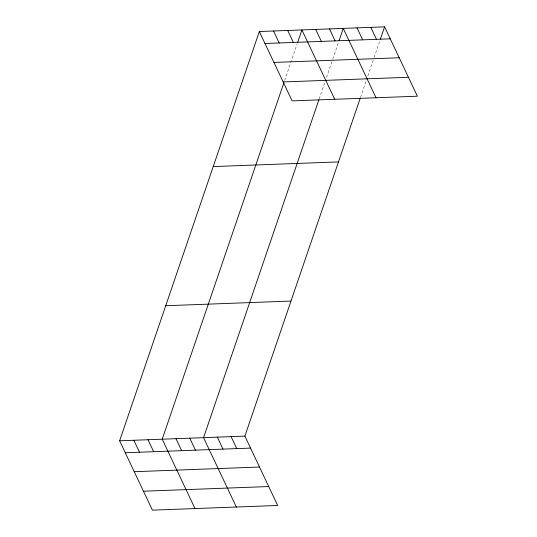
<?xml version="1.0" encoding="UTF-8"?>
<svg xmlns="http://www.w3.org/2000/svg" width="537" height="537" viewBox="0 0 537 537"><rect width="100%" height="100%" fill="white"/><g stroke="black" fill="none" stroke-linecap="round" stroke-linejoin="round"><path stroke-width="0.4" stroke-dasharray="2.69 2.01" d="M284.63 80.577L297.203 43.745M319.153 98.989L324.919 82.107M326.489 77.503L332.51 59.855M332.772 59.083L338.8 41.436M360.488 97.452L366.516 79.798M367.825 75.965L373.846 58.311M374.108 57.546L380.136 39.892"/><path stroke-width="0.81" d="M360.226 98.217L244.885 436.118L277.669 505.478L152.414 510.15L119.623 440.79L259.331 31.522L384.586 26.85L417.377 96.21L292.115 100.882L259.331 31.522M283.845 82.879L162.214 439.199L194.998 508.559M297.726 42.208L301.915 29.931L334.705 99.291M318.891 99.754L203.55 437.662L236.334 507.022M339.062 40.671L343.25 28.394L376.041 97.754M380.397 39.127L384.586 26.85M264.989 43.497L390.251 38.825M273.944 62.433L399.199 57.761M283.167 81.946L408.422 77.274M213.229 166.577L338.485 161.905M165.725 305.728L290.987 301.062M119.623 440.79L244.885 436.118M125.289 452.765L250.544 448.093M134.237 471.701L259.499 467.029M143.46 491.214L268.722 486.542M370.812 27.367L376.471 39.342M357.031 27.877L362.69 39.852M329.476 28.904L335.135 40.879M315.696 29.421L321.354 41.396M287.725 30.461L293.383 42.436M273.528 30.992L279.186 42.967M231.105 436.635L236.763 448.61M217.324 437.145L222.989 449.12M189.769 438.172L195.434 450.154M175.988 438.689L181.654 450.664M148.017 439.729L153.676 451.704M133.82 440.259L139.486 452.235"/></g></svg>
